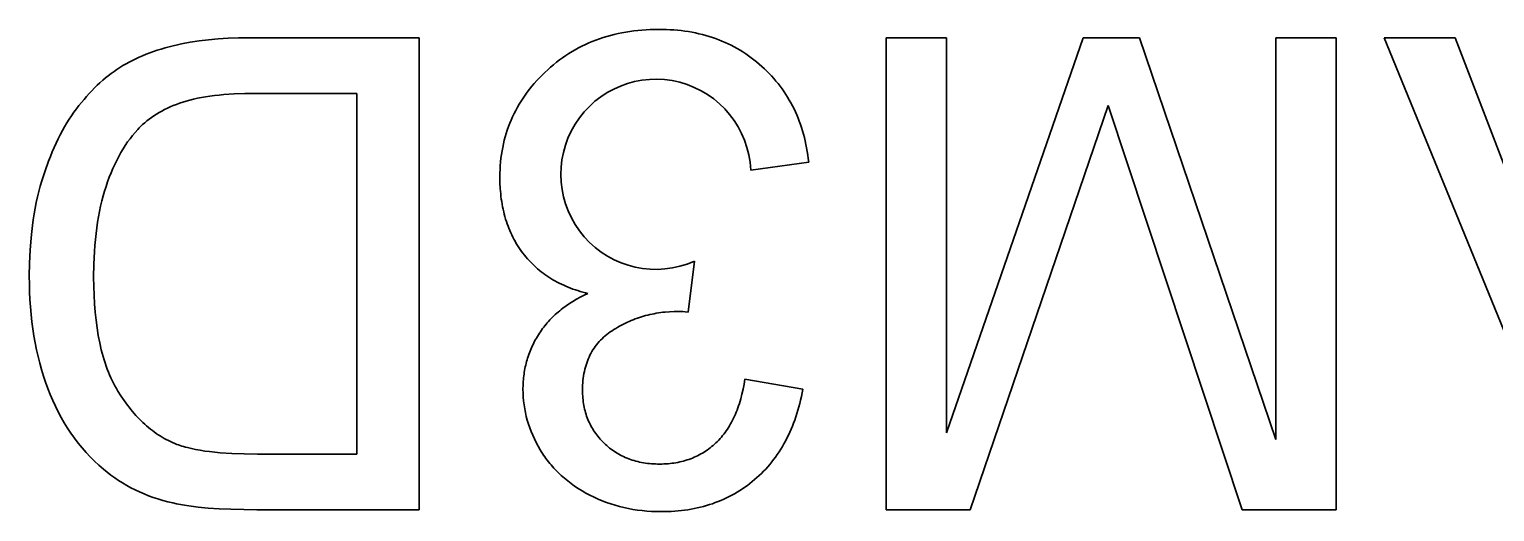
# Model space of a CAD drawing. Extents: x -1322 to 4351, y -2014 to 1793.
# Drawn here: x 719.46 to 729.25, y -603.53 to -600.31 of the extents above; entities that cross this region are included whole.
import ezdxf

# ---------------------------------------------------------------- set-up
doc = ezdxf.new("R2010")
doc.units = 0
doc.header["$MEASUREMENT"] = 0
doc.layers.add('01 Basic thick', color=7, linetype='CONTINUOUS', lineweight=35)

msp = doc.modelspace()

# ---------------------------------------------------------------- linework, layer by layer
at = {"layer": '01 Basic thick'}
for p, q in [((723.4981, -600.3199), (723.4713, -600.3235)), ((723.5251, -600.3168), (723.4981, -600.3199)), ((723.5524, -600.3143), (723.5251, -600.3168)), ((723.5801, -600.3123), (723.5524, -600.3143)), ((723.6081, -600.3109), (723.5801, -600.3123)), ((723.6363, -600.3101), (723.6081, -600.3109)), ((723.6649, -600.3098), (723.6363, -600.3101)), ((723.6907, -600.31), (723.6649, -600.3098)), ((723.7163, -600.3108), (723.6907, -600.31)), ((723.7415, -600.312), (723.7163, -600.3108)), ((723.7665, -600.3137), (723.7415, -600.312)), ((723.7912, -600.3158), (723.7665, -600.3137)), ((723.8157, -600.3185), (723.7912, -600.3158)), ((723.8398, -600.3217), (723.8157, -600.3185)), ((723.8637, -600.3253), (723.8398, -600.3217)), ((720.4216, -600.4193), (720.3944, -600.4262)), ((720.4495, -600.4128), (720.4216, -600.4193)), ((720.4779, -600.4067), (720.4495, -600.4128)), ((720.5361, -600.3958), (720.4779, -600.4067)), ((720.5963, -600.3866), (720.5361, -600.3958)), ((720.6585, -600.379), (720.5963, -600.3866)), ((720.7228, -600.3732), (720.6585, -600.379)), ((720.7891, -600.369), (720.7228, -600.3732)), ((720.8575, -600.3664), (720.7891, -600.369)), ((720.928, -600.3656), (720.8575, -600.3664)), ((722.0646, -600.3656), (720.928, -600.3656)), ((722.0646, -603.5152), (722.0646, -600.3656)), ((723.175, -600.4111), (723.1523, -600.422)), ((723.1979, -600.4007), (723.175, -600.4111)), ((723.2212, -600.3909), (723.1979, -600.4007)), ((723.2449, -600.3816), (723.2212, -600.3909)), ((723.2688, -600.3729), (723.2449, -600.3816)), ((723.293, -600.3648), (723.2688, -600.3729)), ((723.3176, -600.3572), (723.293, -600.3648)), ((723.3424, -600.3502), (723.3176, -600.3572)), ((723.3676, -600.3437), (723.3424, -600.3502)), ((723.3931, -600.3378), (723.3676, -600.3437)), ((723.4188, -600.3325), (723.3931, -600.3378)), ((723.4449, -600.3277), (723.4188, -600.3325)), ((723.4713, -600.3235), (723.4449, -600.3277)), ((723.8873, -600.3294), (723.8637, -600.3253)), ((723.9106, -600.334), (723.8873, -600.3294)), ((723.9337, -600.3391), (723.9106, -600.334)), ((723.9564, -600.3446), (723.9337, -600.3391)), ((723.9789, -600.3507), (723.9564, -600.3446)), ((724.0011, -600.3572), (723.9789, -600.3507)), ((724.0231, -600.3642), (724.0011, -600.3572)), ((724.0447, -600.3717), (724.0231, -600.3642)), ((724.0661, -600.3797), (724.0447, -600.3717)), ((724.0872, -600.3881), (724.0661, -600.3797)), ((724.1081, -600.3971), (724.0872, -600.3881)), ((724.1286, -600.4065), (724.1081, -600.3971)), ((724.1489, -600.4164), (724.1286, -600.4065)), ((724.1689, -600.4268), (724.1489, -600.4164)), ((725.5862, -600.3656), (725.1839, -600.3656)), ((725.1839, -600.3656), (725.1839, -603.5152)), ((726.5011, -600.3656), (725.5862, -603.002)), ((725.5862, -603.002), (725.5862, -600.3656)), ((726.8772, -600.3656), (726.5011, -600.3656)), ((727.7879, -603.0474), (726.8772, -600.3656)), ((727.7879, -600.3656), (727.7879, -603.0474)), ((728.1902, -600.3656), (727.7879, -600.3656)), ((728.1902, -603.5152), (728.1902, -600.3656)), ((728.9852, -600.3656), (728.5099, -600.3656)), ((728.5099, -600.3656), (729.7995, -603.5152)), ((729.3524, -601.3197), (728.9852, -600.3656)), ((720.1495, -600.5172), (720.1278, -600.5284)), ((720.1717, -600.5063), (720.1495, -600.5172)), ((720.1944, -600.4959), (720.1717, -600.5063)), ((720.2176, -600.4858), (720.1944, -600.4959)), ((720.2414, -600.4761), (720.2176, -600.4858)), ((720.2656, -600.4668), (720.2414, -600.4761)), ((720.2903, -600.4579), (720.2656, -600.4668)), ((720.3156, -600.4494), (720.2903, -600.4579)), ((720.3413, -600.4413), (720.3156, -600.4494)), ((720.3676, -600.4336), (720.3413, -600.4413)), ((720.3944, -600.4262), (720.3676, -600.4336)), ((723.0022, -600.5143), (722.982, -600.5297)), ((723.0227, -600.4994), (723.0022, -600.5143)), ((723.0435, -600.4851), (723.0227, -600.4994)), ((723.0647, -600.4714), (723.0435, -600.4851)), ((723.0861, -600.4582), (723.0647, -600.4714)), ((723.1079, -600.4456), (723.0861, -600.4582)), ((723.1299, -600.4335), (723.1079, -600.4456)), ((723.1523, -600.422), (723.1299, -600.4335)), ((724.1886, -600.4377), (724.1689, -600.4268)), ((724.2081, -600.449), (724.1886, -600.4377)), ((724.2273, -600.4608), (724.2081, -600.449)), ((724.2462, -600.4731), (724.2273, -600.4608)), ((724.2648, -600.4859), (724.2462, -600.4731)), ((724.2831, -600.4992), (724.2648, -600.4859)), ((724.3012, -600.513), (724.2831, -600.4992)), ((724.319, -600.5272), (724.3012, -600.513)), ((720.0076, -600.6044), (719.9885, -600.619)), ((720.0268, -600.5904), (720.0076, -600.6044)), ((720.0462, -600.5771), (720.0268, -600.5904)), ((720.0658, -600.5644), (720.0462, -600.5771)), ((720.086, -600.552), (720.0658, -600.5644)), ((720.1066, -600.54), (720.086, -600.552)), ((720.1278, -600.5284), (720.1066, -600.54)), ((722.8859, -600.6151), (722.868, -600.6333)), ((722.9044, -600.5971), (722.8859, -600.6151)), ((722.9233, -600.5794), (722.9044, -600.5971)), ((722.9426, -600.5623), (722.9233, -600.5794)), ((722.9622, -600.5457), (722.9426, -600.5623)), ((722.982, -600.5297), (722.9622, -600.5457)), ((724.3365, -600.5419), (724.319, -600.5272)), ((724.3538, -600.5571), (724.3365, -600.5419)), ((724.3707, -600.5727), (724.3538, -600.5571)), ((724.3871, -600.5885), (724.3707, -600.5727)), ((724.4031, -600.6047), (724.3871, -600.5885)), ((724.4186, -600.6211), (724.4031, -600.6047)), ((719.8964, -600.7009), (719.8785, -600.7191)), ((719.9144, -600.6833), (719.8964, -600.7009)), ((719.9326, -600.6663), (719.9144, -600.6833)), ((719.9511, -600.6499), (719.9326, -600.6663)), ((719.9697, -600.6342), (719.9511, -600.6499)), ((719.9885, -600.619), (719.9697, -600.6342)), ((722.8022, -600.7088), (722.7873, -600.7283)), ((722.8178, -600.6896), (722.8022, -600.7088)), ((722.8339, -600.6706), (722.8178, -600.6896)), ((722.8506, -600.6518), (722.8339, -600.6706)), ((722.868, -600.6333), (722.8506, -600.6518)), ((724.4336, -600.6379), (724.4186, -600.6211)), ((724.4482, -600.6549), (724.4336, -600.6379)), ((724.4623, -600.6722), (724.4482, -600.6549)), ((724.476, -600.6897), (724.4623, -600.6722)), ((724.4892, -600.7076), (724.476, -600.6897)), ((724.502, -600.7258), (724.4892, -600.7076)), ((719.809, -600.7978), (719.7921, -600.8189)), ((719.8261, -600.7772), (719.809, -600.7978)), ((719.8434, -600.7573), (719.8261, -600.7772)), ((719.8608, -600.7379), (719.8434, -600.7573)), ((719.8785, -600.7191), (719.8608, -600.7379)), ((720.4433, -600.8107), (720.4226, -600.8188)), ((720.4646, -600.8029), (720.4433, -600.8107)), ((720.4864, -600.7955), (720.4646, -600.8029)), ((720.5091, -600.7885), (720.4864, -600.7955)), ((720.5329, -600.7819), (720.5091, -600.7885)), ((720.5577, -600.7758), (720.5329, -600.7819)), ((720.5835, -600.7701), (720.5577, -600.7758)), ((720.6104, -600.7649), (720.5835, -600.7701)), ((720.6384, -600.7602), (720.6104, -600.7649)), ((720.6673, -600.7559), (720.6384, -600.7602)), ((720.6974, -600.7521), (720.6673, -600.7559)), ((720.7284, -600.7487), (720.6974, -600.7521)), ((720.7606, -600.7457), (720.7284, -600.7487)), ((720.828, -600.7412), (720.7606, -600.7457)), ((720.8996, -600.7385), (720.828, -600.7412)), ((720.9755, -600.7376), (720.8996, -600.7385)), ((721.6478, -600.7376), (720.9755, -600.7376)), ((721.6478, -603.1439), (721.6478, -600.7376)), ((722.7333, -600.8088), (722.7212, -600.8295)), ((722.7459, -600.7883), (722.7333, -600.8088)), ((722.7591, -600.7681), (722.7459, -600.7883)), ((722.7729, -600.7481), (722.7591, -600.7681)), ((722.7873, -600.7283), (722.7729, -600.7481)), ((724.5142, -600.7442), (724.502, -600.7258)), ((724.5261, -600.7629), (724.5142, -600.7442)), ((724.5374, -600.7819), (724.5261, -600.7629)), ((724.5484, -600.8012), (724.5374, -600.7819)), ((724.5588, -600.8208), (724.5484, -600.8012)), ((719.7271, -600.9099), (719.7117, -600.9345)), ((719.7428, -600.8861), (719.7271, -600.9099)), ((719.7589, -600.863), (719.7428, -600.8861)), ((719.7754, -600.8407), (719.7589, -600.863)), ((719.7921, -600.8189), (719.7754, -600.8407)), ((720.2611, -600.909), (720.246, -600.9209)), ((720.2769, -600.8975), (720.2611, -600.909)), ((720.2931, -600.8864), (720.2769, -600.8975)), ((720.31, -600.8756), (720.2931, -600.8864)), ((720.3273, -600.8652), (720.31, -600.8756)), ((720.3453, -600.8552), (720.3273, -600.8652)), ((720.3638, -600.8455), (720.3453, -600.8552)), ((720.3828, -600.8363), (720.3638, -600.8455)), ((720.4024, -600.8274), (720.3828, -600.8363)), ((720.4226, -600.8188), (720.4024, -600.8274)), ((722.6887, -600.8932), (722.679, -600.9149)), ((722.699, -600.8717), (722.6887, -600.8932)), ((722.7098, -600.8505), (722.699, -600.8717)), ((722.7212, -600.8295), (722.7098, -600.8505)), ((724.5688, -600.8407), (724.5588, -600.8208)), ((724.5784, -600.8608), (724.5688, -600.8407)), ((724.5874, -600.8812), (724.5784, -600.8608)), ((724.5961, -600.902), (724.5874, -600.8812)), ((724.6042, -600.923), (724.5961, -600.902)), ((725.7447, -603.5152), (726.6664, -600.8189)), ((726.6664, -600.8189), (727.5626, -603.5152)), ((719.682, -600.9859), (719.6677, -601.0127)), ((719.6967, -600.9598), (719.682, -600.9859)), ((719.7117, -600.9345), (719.6967, -600.9598)), ((720.1678, -600.9975), (720.1505, -601.018)), ((720.1856, -600.9777), (720.1678, -600.9975)), ((720.1947, -600.9681), (720.1856, -600.9777)), ((720.2039, -600.9587), (720.1947, -600.9681)), ((720.2106, -600.9522), (720.2039, -600.9587)), ((720.2174, -600.9457), (720.2106, -600.9522)), ((720.2314, -600.9331), (720.2174, -600.9457)), ((720.246, -600.9209), (720.2314, -600.9331)), ((722.6462, -601.0043), (722.6395, -601.0272)), ((722.6535, -600.9816), (722.6462, -601.0043)), ((722.6614, -600.9591), (722.6535, -600.9816)), ((722.6699, -600.9369), (722.6614, -600.9591)), ((722.679, -600.9149), (722.6699, -600.9369)), ((724.6119, -600.9442), (724.6042, -600.923)), ((724.6192, -600.9658), (724.6119, -600.9442)), ((724.626, -600.9877), (724.6192, -600.9658)), ((724.6323, -601.0098), (724.626, -600.9877)), ((719.6268, -601.0977), (719.6139, -601.1274)), ((719.6401, -601.0686), (719.6268, -601.0977)), ((719.6537, -601.0403), (719.6401, -601.0686)), ((719.6677, -601.0127), (719.6537, -601.0403)), ((720.1019, -601.0844), (720.0867, -601.1081)), ((720.1176, -601.0615), (720.1019, -601.0844)), ((720.1338, -601.0394), (720.1176, -601.0615)), ((720.1505, -601.018), (720.1338, -601.0394)), ((722.6228, -601.0976), (722.6184, -601.1216)), ((722.6277, -601.0739), (722.6228, -601.0976)), ((722.6333, -601.0504), (722.6277, -601.0739)), ((722.6395, -601.0272), (722.6333, -601.0504)), ((724.6382, -601.0322), (724.6323, -601.0098)), ((724.6436, -601.0549), (724.6382, -601.0322)), ((724.6486, -601.0779), (724.6436, -601.0549)), ((724.6531, -601.1012), (724.6486, -601.0779)), ((724.6571, -601.1247), (724.6531, -601.1012)), ((719.5892, -601.1892), (719.5659, -601.254)), ((719.6014, -601.158), (719.5892, -601.1892)), ((719.6139, -601.1274), (719.6014, -601.158)), ((720.0442, -601.184), (720.0311, -601.2109)), ((720.0579, -601.1579), (720.0442, -601.184)), ((720.072, -601.1326), (720.0579, -601.1579)), ((720.0867, -601.1081), (720.072, -601.1326)), ((722.6087, -601.1949), (722.6067, -601.2199)), ((722.6113, -601.1702), (722.6087, -601.1949)), ((722.6146, -601.1458), (722.6113, -601.1702)), ((722.6184, -601.1216), (722.6146, -601.1458)), ((724.2794, -601.2487), (724.6666, -601.1971)), ((724.6607, -601.1486), (724.6571, -601.1247)), ((724.6639, -601.1727), (724.6607, -601.1486)), ((724.6666, -601.1971), (724.6639, -601.1727)), ((719.5659, -601.254), (719.544, -601.3218)), ((719.9948, -601.2965), (719.9837, -601.3266)), ((720.0064, -601.2671), (719.9948, -601.2965)), ((720.0185, -601.2386), (720.0064, -601.2671)), ((720.0311, -601.2109), (720.0185, -601.2386)), ((722.6043, -601.2706), (722.604, -601.2963)), ((722.604, -601.2963), (722.6046, -601.334)), ((722.6052, -601.2451), (722.6043, -601.2706)), ((722.6067, -601.2199), (722.6052, -601.2451)), ((719.5244, -601.3923), (719.5156, -601.4285)), ((719.5339, -601.3567), (719.5244, -601.3923)), ((719.544, -601.3218), (719.5339, -601.3567)), ((719.9632, -601.3893), (719.9538, -601.4218)), ((719.9732, -601.3576), (719.9632, -601.3893)), ((719.9837, -601.3266), (719.9732, -601.3576)), ((722.6046, -601.334), (722.6064, -601.3709)), ((722.6064, -601.3709), (722.6094, -601.407)), ((719.5074, -601.4654), (719.4999, -601.5029)), ((719.5156, -601.4285), (719.5074, -601.4654)), ((719.937, -601.4893), (719.9296, -601.5244)), ((719.9451, -601.4551), (719.937, -601.4893)), ((719.9538, -601.4218), (719.9451, -601.4551)), ((722.6094, -601.407), (722.6114, -601.4248)), ((722.6114, -601.4248), (722.6136, -601.4424)), ((722.6136, -601.4424), (722.6162, -601.4597)), ((722.6162, -601.4597), (722.619, -601.4769)), ((722.619, -601.4769), (722.6221, -601.4939)), ((722.6221, -601.4939), (722.6256, -601.5106)), ((719.4869, -601.5799), (719.4814, -601.6193)), ((719.4931, -601.5411), (719.4869, -601.5799)), ((719.4999, -601.5029), (719.4931, -601.5411)), ((719.9228, -601.5602), (719.9167, -601.5969)), ((719.9296, -601.5244), (719.9228, -601.5602)), ((722.6256, -601.5106), (722.6294, -601.5272)), ((722.6294, -601.5272), (722.6334, -601.5436)), ((722.6334, -601.5436), (722.6378, -601.5597)), ((722.6378, -601.5597), (722.6424, -601.5757)), ((722.6424, -601.5757), (722.6474, -601.5915)), ((722.6474, -601.5915), (722.6527, -601.6071)), ((719.4765, -601.6594), (719.4723, -601.7001)), ((719.4814, -601.6193), (719.4765, -601.6594)), ((719.9063, -601.6728), (719.9021, -601.712)), ((719.9112, -601.6344), (719.9063, -601.6728)), ((719.9167, -601.5969), (719.9112, -601.6344)), ((722.6527, -601.6071), (722.6582, -601.6224)), ((722.6582, -601.6224), (722.6641, -601.6376)), ((722.6641, -601.6376), (722.6703, -601.6526)), ((722.6703, -601.6526), (722.6768, -601.6673)), ((722.6768, -601.6673), (722.6835, -601.6819)), ((722.6835, -601.6819), (722.6906, -601.6963)), ((719.4658, -601.7834), (719.4619, -601.8692)), ((719.4723, -601.7001), (719.4658, -601.7834)), ((719.8986, -601.752), (719.8957, -601.7929)), ((719.9021, -601.712), (719.8986, -601.752)), ((722.6906, -601.6963), (722.698, -601.7104)), ((722.698, -601.7104), (722.7057, -601.7244)), ((722.7057, -601.7244), (722.7137, -601.7382)), ((722.7137, -601.7382), (722.722, -601.7517)), ((722.722, -601.7517), (722.7307, -601.7651)), ((722.7307, -601.7651), (722.7396, -601.7783)), ((722.7396, -601.7783), (722.7488, -601.7912)), ((719.4619, -601.8692), (719.4606, -601.9576)), ((719.8918, -601.877), (719.8905, -601.9645)), ((719.8957, -601.7929), (719.8918, -601.877)), ((722.7488, -601.7912), (722.7583, -601.804)), ((722.7583, -601.804), (722.7681, -601.8166)), ((722.7681, -601.8166), (722.7782, -601.8289)), ((722.7782, -601.8289), (722.7885, -601.8409)), ((722.7885, -601.8409), (722.799, -601.8527)), ((722.799, -601.8527), (722.8098, -601.8642)), ((722.8098, -601.8642), (722.8208, -601.8754)), ((722.8208, -601.8754), (722.8321, -601.8863)), ((722.8321, -601.8863), (722.8436, -601.897)), ((723.8606, -602.1967), (723.9033, -601.857)), ((719.4606, -601.9576), (719.4611, -602.0099)), ((719.8905, -601.9645), (719.8911, -602.0253)), ((722.8436, -601.897), (722.8553, -601.9074)), ((722.8553, -601.9074), (722.8673, -601.9175)), ((722.8673, -601.9175), (722.8795, -601.9274)), ((722.8795, -601.9274), (722.892, -601.937)), ((722.892, -601.937), (722.9047, -601.9463)), ((722.9047, -601.9463), (722.9177, -601.9553)), ((722.9177, -601.9553), (722.9309, -601.9641)), ((722.9309, -601.9641), (722.9443, -601.9726)), ((722.9443, -601.9726), (722.958, -601.9808)), ((722.958, -601.9808), (722.9719, -601.9888)), ((719.4611, -602.0099), (719.4626, -602.0615)), ((719.4626, -602.0615), (719.465, -602.1124)), ((719.8911, -602.0253), (719.893, -602.0844)), ((719.893, -602.0844), (719.8962, -602.1417)), ((722.9719, -601.9888), (722.9861, -601.9965)), ((722.9861, -601.9965), (723.0005, -602.0039)), ((723.0005, -602.0039), (723.0152, -602.011)), ((723.0152, -602.011), (723.0301, -602.0179)), ((723.0301, -602.0179), (723.0452, -602.0245)), ((723.0452, -602.0245), (723.0606, -602.0309)), ((723.0606, -602.0309), (723.0762, -602.0369)), ((723.0762, -602.0369), (723.0921, -602.0428)), ((723.0921, -602.0428), (723.1082, -602.0483)), ((723.1082, -602.0483), (723.1245, -602.0536)), ((723.1245, -602.0536), (723.1411, -602.0586)), ((723.1659, -602.0845), (723.1402, -602.0976)), ((723.1411, -602.0586), (723.1579, -602.0633)), ((723.1579, -602.0633), (723.175, -602.0678)), ((723.1923, -602.072), (723.1659, -602.0845)), ((723.175, -602.0678), (723.1923, -602.072)), ((719.465, -602.1124), (719.4684, -602.1625)), ((719.4684, -602.1625), (719.4727, -602.2119)), ((719.8962, -602.1417), (719.9006, -602.1971)), ((723.014, -602.1794), (723.0037, -602.1876)), ((723.0244, -602.1713), (723.014, -602.1794)), ((723.046, -602.1554), (723.0244, -602.1713)), ((723.0683, -602.1402), (723.046, -602.1554)), ((723.0915, -602.1254), (723.0683, -602.1402)), ((723.1154, -602.1112), (723.0915, -602.1254)), ((723.1402, -602.0976), (723.1154, -602.1112)), ((719.4727, -602.2119), (719.478, -602.2605)), ((719.478, -602.2605), (719.4843, -602.3084)), ((719.9006, -602.1971), (719.9063, -602.2508)), ((719.9063, -602.2508), (719.9132, -602.3027)), ((722.9126, -602.2775), (722.9047, -602.2872)), ((722.9208, -602.2679), (722.9126, -602.2775)), ((722.9292, -602.2585), (722.9208, -602.2679)), ((722.9378, -602.2491), (722.9292, -602.2585)), ((722.9466, -602.2399), (722.9378, -602.2491)), ((722.9556, -602.2309), (722.9466, -602.2399)), ((722.9648, -602.222), (722.9556, -602.2309)), ((722.9743, -602.2132), (722.9648, -602.222)), ((722.9839, -602.2045), (722.9743, -602.2132)), ((722.9937, -602.196), (722.9839, -602.2045)), ((723.0037, -602.1876), (722.9937, -602.196)), ((723.4165, -602.2837), (723.4294, -602.277)), ((723.4294, -602.277), (723.4423, -602.2706)), ((723.4423, -602.2706), (723.4554, -602.2645)), ((723.4554, -602.2645), (723.4686, -602.2586)), ((723.4686, -602.2586), (723.4819, -602.2529)), ((723.4819, -602.2529), (723.4953, -602.2475)), ((723.4953, -602.2475), (723.5087, -602.2424)), ((723.5087, -602.2424), (723.5223, -602.2374)), ((723.5223, -602.2374), (723.536, -602.2328)), ((723.536, -602.2328), (723.5498, -602.2284)), ((723.5498, -602.2284), (723.5636, -602.2242)), ((723.5636, -602.2242), (723.5776, -602.2203)), ((723.5776, -602.2203), (723.5917, -602.2166)), ((723.5917, -602.2166), (723.6058, -602.2132)), ((723.6058, -602.2132), (723.6201, -602.2101)), ((723.6201, -602.2101), (723.6344, -602.2072)), ((723.6344, -602.2072), (723.6489, -602.2045)), ((723.6489, -602.2045), (723.6634, -602.2021)), ((723.6634, -602.2021), (723.6781, -602.2)), ((723.6781, -602.2), (723.6928, -602.1981)), ((723.6928, -602.1981), (723.7076, -602.1964)), ((723.7076, -602.1964), (723.7376, -602.1939)), ((723.7376, -602.1939), (723.7679, -602.1923)), ((723.7679, -602.1923), (723.7986, -602.1918)), ((723.7986, -602.1918), (723.8047, -602.1919)), ((723.8047, -602.1919), (723.8113, -602.1921)), ((723.8113, -602.1921), (723.8259, -602.193)), ((723.8259, -602.193), (723.8423, -602.1945)), ((723.8423, -602.1945), (723.8606, -602.1967)), ((719.4843, -602.3084), (719.4915, -602.3555)), ((719.4915, -602.3555), (719.4997, -602.402)), ((719.9132, -602.3027), (719.9214, -602.3528)), ((719.9214, -602.3528), (719.9309, -602.4012)), ((722.8483, -602.3698), (722.8422, -602.3805)), ((722.8546, -602.3591), (722.8483, -602.3698)), ((722.8679, -602.3379), (722.8546, -602.3591)), ((722.8748, -602.3275), (722.8679, -602.3379)), ((722.882, -602.3172), (722.8748, -602.3275)), ((722.8893, -602.3071), (722.882, -602.3172)), ((722.8969, -602.2971), (722.8893, -602.3071)), ((722.9047, -602.2872), (722.8969, -602.2971)), ((723.2766, -602.3838), (723.2864, -602.374)), ((723.2864, -602.374), (723.2967, -602.3644)), ((723.2967, -602.3644), (723.3073, -602.3551)), ((723.3073, -602.3551), (723.3183, -602.3461)), ((723.3183, -602.3461), (723.3296, -602.3373)), ((723.3296, -602.3373), (723.3414, -602.3289)), ((723.3414, -602.3289), (723.3535, -602.3207)), ((723.3535, -602.3207), (723.3659, -602.3128)), ((723.3659, -602.3128), (723.3784, -602.3051)), ((723.3784, -602.3051), (723.391, -602.2977)), ((723.391, -602.2977), (723.4037, -602.2906)), ((723.4037, -602.2906), (723.4165, -602.2837)), ((719.4997, -602.402), (719.5089, -602.4476)), ((719.5089, -602.4476), (719.519, -602.4926)), ((719.9309, -602.4012), (719.9416, -602.4477)), ((719.9416, -602.4477), (719.9475, -602.4703)), ((719.9475, -602.4703), (719.9536, -602.4925)), ((722.8011, -602.469), (722.7969, -602.4803)), ((722.8055, -602.4577), (722.8011, -602.469)), ((722.8101, -602.4464), (722.8055, -602.4577)), ((722.8149, -602.4353), (722.8101, -602.4464)), ((722.8199, -602.4242), (722.8149, -602.4353)), ((722.8252, -602.4132), (722.8199, -602.4242)), ((722.8306, -602.4022), (722.8252, -602.4132)), ((722.8363, -602.3913), (722.8306, -602.4022)), ((722.8422, -602.3805), (722.8363, -602.3913)), ((723.2053, -602.4845), (723.2117, -602.4722)), ((723.2117, -602.4722), (723.2185, -602.4602)), ((723.2185, -602.4602), (723.2256, -602.4485)), ((723.2256, -602.4485), (723.2332, -602.437)), ((723.2332, -602.437), (723.2411, -602.4258)), ((723.2411, -602.4258), (723.2494, -602.4149)), ((723.2494, -602.4149), (723.2581, -602.4043)), ((723.2581, -602.4043), (723.2671, -602.3939)), ((723.2671, -602.3939), (723.2766, -602.3838)), ((719.519, -602.4926), (719.5301, -602.5368)), ((719.5301, -602.5368), (719.5421, -602.5803)), ((719.9536, -602.4925), (719.9601, -602.5142)), ((719.9601, -602.5142), (719.9669, -602.5355)), ((719.9669, -602.5355), (719.974, -602.5563)), ((719.974, -602.5563), (719.9815, -602.5767)), ((722.7713, -602.5738), (722.769, -602.5858)), ((722.7737, -602.5618), (722.7713, -602.5738)), ((722.7764, -602.55), (722.7737, -602.5618)), ((722.7793, -602.5382), (722.7764, -602.55)), ((722.7824, -602.5265), (722.7793, -602.5382)), ((722.7857, -602.5148), (722.7824, -602.5265)), ((722.7892, -602.5033), (722.7857, -602.5148)), ((722.793, -602.4918), (722.7892, -602.5033)), ((722.7969, -602.4803), (722.793, -602.4918)), ((723.1715, -602.5781), (723.1752, -602.5639)), ((723.1752, -602.5639), (723.1792, -602.55)), ((723.1792, -602.55), (723.1837, -602.5364)), ((723.1837, -602.5364), (723.1885, -602.523)), ((723.1885, -602.523), (723.1937, -602.5099)), ((723.1937, -602.5099), (723.1993, -602.4971)), ((723.1993, -602.4971), (723.2053, -602.4845)), ((719.5421, -602.5803), (719.5551, -602.6231)), ((719.5551, -602.6231), (719.569, -602.6651)), ((719.569, -602.6651), (719.5839, -602.7064)), ((719.9815, -602.5767), (719.9892, -602.5966)), ((719.9892, -602.5966), (719.9973, -602.6161)), ((719.9973, -602.6161), (720.0057, -602.6351)), ((720.0057, -602.6351), (720.0144, -602.6537)), ((720.0144, -602.6537), (720.0234, -602.6719)), ((720.0234, -602.6719), (720.0327, -602.6896)), ((722.76, -602.6593), (722.7588, -602.6845)), ((722.761, -602.6469), (722.76, -602.6593)), ((722.7622, -602.6345), (722.761, -602.6469)), ((722.7636, -602.6222), (722.7622, -602.6345)), ((722.7652, -602.61), (722.7636, -602.6222)), ((722.767, -602.5979), (722.7652, -602.61)), ((722.769, -602.5858), (722.767, -602.5979)), ((723.1566, -602.6851), (723.1576, -602.669)), ((723.1576, -602.669), (723.1589, -602.6532)), ((723.1589, -602.6532), (723.1607, -602.6376)), ((723.1607, -602.6376), (723.1628, -602.6223)), ((723.1628, -602.6223), (723.1653, -602.6073)), ((723.1653, -602.6073), (723.1682, -602.5926)), ((723.1682, -602.5926), (723.1715, -602.5781)), ((724.2408, -602.6431), (724.2351, -602.678)), ((724.628, -602.7119), (724.2408, -602.6431)), ((719.5839, -602.7064), (719.5999, -602.7469)), ((719.5999, -602.7469), (719.6169, -602.7865)), ((720.0327, -602.6896), (720.0424, -602.7068)), ((720.0424, -602.7068), (720.0524, -602.7237)), ((720.0524, -602.7237), (720.0729, -602.7562)), ((720.0729, -602.7562), (720.094, -602.7873)), ((722.7588, -602.6845), (722.7583, -602.7099)), ((722.7583, -602.7099), (722.7588, -602.7366)), ((722.7588, -602.7366), (722.7601, -602.7632)), ((722.7601, -602.7632), (722.7624, -602.7896)), ((723.1558, -602.7181), (723.156, -602.7015)), ((723.156, -602.7314), (723.1558, -602.7181)), ((723.156, -602.7015), (723.1566, -602.6851)), ((723.1564, -602.7445), (723.156, -602.7314)), ((723.1571, -602.7574), (723.1564, -602.7445)), ((723.1581, -602.7702), (723.1571, -602.7574)), ((724.2211, -602.7446), (724.2128, -602.7762)), ((724.2285, -602.7119), (724.2211, -602.7446)), ((724.2351, -602.678), (724.2285, -602.7119)), ((724.613, -602.7833), (724.6184, -602.7598)), ((724.6184, -602.7598), (724.628, -602.7119)), ((719.6169, -602.7865), (719.6348, -602.8252)), ((719.6348, -602.8252), (719.6537, -602.863)), ((719.6537, -602.863), (719.6736, -602.8998)), ((720.094, -602.7873), (720.1157, -602.8171)), ((720.1157, -602.8171), (720.1267, -602.8314)), ((720.1267, -602.8314), (720.1379, -602.8455)), ((720.1379, -602.8455), (720.1492, -602.8591)), ((720.1492, -602.8591), (720.1606, -602.8725)), ((722.7624, -602.7896), (722.7656, -602.8158)), ((722.7656, -602.8158), (722.7696, -602.8418)), ((722.7696, -602.8418), (722.772, -602.8547)), ((722.772, -602.8547), (722.7746, -602.8676)), ((722.7746, -602.8676), (722.7804, -602.8933)), ((723.1594, -602.7829), (723.1581, -602.7702)), ((723.1609, -602.7954), (723.1594, -602.7829)), ((723.1627, -602.8078), (723.1609, -602.7954)), ((723.1649, -602.82), (723.1627, -602.8078)), ((723.1672, -602.8321), (723.1649, -602.82)), ((723.1699, -602.8441), (723.1672, -602.8321)), ((723.1729, -602.8559), (723.1699, -602.8441)), ((723.1761, -602.8676), (723.1729, -602.8559)), ((723.1797, -602.8791), (723.1761, -602.8676)), ((724.1828, -602.8644), (724.1771, -602.8781)), ((724.1884, -602.8504), (724.1828, -602.8644)), ((724.1937, -602.8361), (724.1884, -602.8504)), ((724.1988, -602.8216), (724.1937, -602.8361)), ((724.2037, -602.8067), (724.1988, -602.8216)), ((724.2083, -602.7916), (724.2037, -602.8067)), ((724.2128, -602.7762), (724.2083, -602.7916)), ((724.5882, -602.8736), (724.5949, -602.8515)), ((724.5949, -602.8515), (724.6013, -602.8291)), ((724.6013, -602.8291), (724.6073, -602.8064)), ((724.6073, -602.8064), (724.613, -602.7833)), ((719.6736, -602.8998), (719.6944, -602.9358)), ((719.6944, -602.9358), (719.7162, -602.9708)), ((720.1606, -602.8725), (720.1722, -602.8855)), ((720.1722, -602.8855), (720.1839, -602.8981)), ((720.1839, -602.8981), (720.1957, -602.9104)), ((720.1957, -602.9104), (720.2077, -602.9224)), ((720.2077, -602.9224), (720.2198, -602.934)), ((720.2198, -602.934), (720.2321, -602.9453)), ((720.2321, -602.9453), (720.2445, -602.9562)), ((720.2445, -602.9562), (720.257, -602.9668)), ((722.7804, -602.8933), (722.7872, -602.9187)), ((722.7872, -602.9187), (722.7948, -602.944)), ((722.7948, -602.944), (722.8034, -602.969)), ((723.1835, -602.8905), (723.1797, -602.8791)), ((723.1875, -602.9017), (723.1835, -602.8905)), ((723.1919, -602.9128), (723.1875, -602.9017)), ((723.1965, -602.9238), (723.1919, -602.9128)), ((723.2015, -602.9346), (723.1965, -602.9238)), ((723.2067, -602.9453), (723.2015, -602.9346)), ((723.2122, -602.9558), (723.2067, -602.9453)), ((723.2179, -602.9662), (723.2122, -602.9558)), ((724.1382, -602.9546), (724.131, -602.9664)), ((724.1452, -602.9426), (724.1382, -602.9546)), ((724.152, -602.9302), (724.1452, -602.9426)), ((724.1586, -602.9176), (724.152, -602.9302)), ((724.165, -602.9047), (724.1586, -602.9176)), ((724.1712, -602.8916), (724.165, -602.9047)), ((724.1771, -602.8781), (724.1712, -602.8916)), ((724.5492, -602.9789), (724.5577, -602.9585)), ((724.5577, -602.9585), (724.5659, -602.9378)), ((724.5659, -602.9378), (724.5736, -602.9167)), ((724.5736, -602.9167), (724.5811, -602.8954)), ((724.5811, -602.8954), (724.5882, -602.8736)), ((719.7162, -602.9708), (719.739, -603.005)), ((719.739, -603.005), (719.7628, -603.0382)), ((719.7628, -603.0382), (719.7875, -603.0705)), ((720.257, -602.9668), (720.2697, -602.9771)), ((720.2697, -602.9771), (720.2825, -602.987)), ((720.2825, -602.987), (720.2954, -602.9966)), ((720.2954, -602.9966), (720.3084, -603.0058)), ((720.3084, -603.0058), (720.3216, -603.0147)), ((720.3216, -603.0147), (720.335, -603.0232)), ((720.335, -603.0232), (720.3484, -603.0314)), ((720.3484, -603.0314), (720.362, -603.0392)), ((720.362, -603.0392), (720.3758, -603.0467)), ((720.3758, -603.0467), (720.3896, -603.0539)), ((720.3896, -603.0539), (720.4036, -603.0607)), ((720.4036, -603.0607), (720.4178, -603.0672)), ((722.8034, -602.969), (722.8128, -602.9939)), ((722.8128, -602.9939), (722.8231, -603.0186)), ((722.8231, -603.0186), (722.8344, -603.0431)), ((722.8344, -603.0431), (722.8465, -603.0675)), ((723.224, -602.9764), (723.2179, -602.9662)), ((723.2303, -602.9865), (723.224, -602.9764)), ((723.2369, -602.9965), (723.2303, -602.9865)), ((723.2438, -603.0063), (723.2369, -602.9965)), ((723.251, -603.0159), (723.2438, -603.0063)), ((723.2584, -603.0254), (723.251, -603.0159)), ((723.2661, -603.0348), (723.2584, -603.0254)), ((723.2741, -603.044), (723.2661, -603.0348)), ((723.2824, -603.0531), (723.2741, -603.044)), ((723.291, -603.0621), (723.2824, -603.0531)), ((723.2998, -603.0709), (723.291, -603.0621)), ((724.0566, -603.0598), (724.0472, -603.0688)), ((724.0657, -603.0505), (724.0566, -603.0598)), ((724.0746, -603.041), (724.0657, -603.0505)), ((724.0833, -603.0312), (724.0746, -603.041)), ((724.0918, -603.0211), (724.0833, -603.0312)), ((724.1, -603.0107), (724.0918, -603.0211)), ((724.1081, -603), (724.1, -603.0107)), ((724.1159, -602.9891), (724.1081, -603)), ((724.1236, -602.9779), (724.1159, -602.9891)), ((724.131, -602.9664), (724.1236, -602.9779)), ((724.5015, -603.0757), (724.5117, -603.057)), ((724.5117, -603.057), (724.5216, -603.038)), ((724.5216, -603.038), (724.5312, -603.0186)), ((724.5312, -603.0186), (724.5404, -602.9989)), ((724.5404, -602.9989), (724.5492, -602.9789)), ((719.7875, -603.0705), (719.8133, -603.1019)), ((719.8133, -603.1019), (719.84, -603.1324)), ((719.84, -603.1324), (719.8677, -603.162)), ((720.4178, -603.0672), (720.432, -603.0733)), ((720.432, -603.0733), (720.4464, -603.0791)), ((720.4464, -603.0791), (720.4572, -603.0831)), ((720.4572, -603.0831), (720.4683, -603.087)), ((720.4683, -603.087), (720.4798, -603.0907)), ((720.4798, -603.0907), (720.4917, -603.0944)), ((720.4917, -603.0944), (720.504, -603.0979)), ((720.504, -603.0979), (720.5167, -603.1012)), ((720.5167, -603.1012), (720.5432, -603.1076)), ((720.5432, -603.1076), (720.5713, -603.1134)), ((720.5713, -603.1134), (720.6011, -603.1187)), ((720.6011, -603.1187), (720.6323, -603.1235)), ((720.6323, -603.1235), (720.6652, -603.1278)), ((720.6652, -603.1278), (720.6997, -603.1316)), ((720.6997, -603.1316), (720.7358, -603.1348)), ((720.7358, -603.1348), (720.8127, -603.1399)), ((720.8127, -603.1399), (720.8961, -603.1429)), ((720.8961, -603.1429), (720.9858, -603.1439)), ((720.9858, -603.1439), (721.6478, -603.1439)), ((722.8465, -603.0675), (722.8595, -603.0916)), ((722.8595, -603.0916), (722.8734, -603.1156)), ((722.8734, -603.1156), (722.8806, -603.1275)), ((722.8806, -603.1275), (722.8881, -603.1392)), ((722.8881, -603.1392), (722.8958, -603.1508)), ((722.8958, -603.1508), (722.9037, -603.1622)), ((723.3089, -603.0794), (723.2998, -603.0709)), ((723.3181, -603.0878), (723.3089, -603.0794)), ((723.3275, -603.0958), (723.3181, -603.0878)), ((723.337, -603.1036), (723.3275, -603.0958)), ((723.3468, -603.1111), (723.337, -603.1036)), ((723.3566, -603.1183), (723.3468, -603.1111)), ((723.3667, -603.1253), (723.3566, -603.1183)), ((723.3769, -603.1319), (723.3667, -603.1253)), ((723.3873, -603.1384), (723.3769, -603.1319)), ((723.3978, -603.1445), (723.3873, -603.1384)), ((723.4086, -603.1504), (723.3978, -603.1445)), ((723.4194, -603.156), (723.4086, -603.1504)), ((723.4305, -603.1613), (723.4194, -603.156)), ((723.4417, -603.1664), (723.4305, -603.1613)), ((723.9129, -603.1606), (723.9016, -603.1657)), ((723.9242, -603.1552), (723.9129, -603.1606)), ((723.9352, -603.1495), (723.9242, -603.1552)), ((723.9461, -603.1435), (723.9352, -603.1495)), ((723.9569, -603.1373), (723.9461, -603.1435)), ((723.9676, -603.1308), (723.9569, -603.1373)), ((723.978, -603.124), (723.9676, -603.1308)), ((723.9884, -603.1169), (723.978, -603.124)), ((723.9986, -603.1096), (723.9884, -603.1169)), ((724.0086, -603.102), (723.9986, -603.1096)), ((724.0185, -603.0941), (724.0086, -603.102)), ((724.0282, -603.0859), (724.0185, -603.0941)), ((724.0378, -603.0775), (724.0282, -603.0859)), ((724.0472, -603.0688), (724.0378, -603.0775)), ((724.445, -603.1639), (724.457, -603.1469)), ((724.457, -603.1469), (724.4686, -603.1296)), ((724.4686, -603.1296), (724.4799, -603.112)), ((724.4799, -603.112), (724.4909, -603.094)), ((724.4909, -603.094), (724.5015, -603.0757)), ((719.8677, -603.162), (719.8963, -603.1906)), ((719.8963, -603.1906), (719.926, -603.2183)), ((719.926, -603.2183), (719.9566, -603.2451)), ((719.9566, -603.2451), (719.9808, -603.265)), ((722.9037, -603.1622), (722.9117, -603.1734)), ((722.9117, -603.1734), (722.92, -603.1845)), ((722.92, -603.1845), (722.9285, -603.1954)), ((722.9285, -603.1954), (722.9372, -603.2062)), ((722.9372, -603.2062), (722.9461, -603.2168)), ((722.9461, -603.2168), (722.9551, -603.2273)), ((722.9551, -603.2273), (722.9644, -603.2376)), ((722.9644, -603.2376), (722.9739, -603.2477)), ((722.9739, -603.2477), (722.9836, -603.2577)), ((722.9836, -603.2577), (722.9935, -603.2675)), ((723.4531, -603.1711), (723.4417, -603.1664)), ((723.4646, -603.1757), (723.4531, -603.1711)), ((723.4763, -603.1799), (723.4646, -603.1757)), ((723.4882, -603.1839), (723.4763, -603.1799)), ((723.5002, -603.1876), (723.4882, -603.1839)), ((723.5124, -603.191), (723.5002, -603.1876)), ((723.5248, -603.1941), (723.5124, -603.191)), ((723.5373, -603.197), (723.5248, -603.1941)), ((723.55, -603.1996), (723.5373, -603.197)), ((723.5629, -603.2019), (723.55, -603.1996)), ((723.5759, -603.204), (723.5629, -603.2019)), ((723.5891, -603.2058), (723.5759, -603.204)), ((723.6025, -603.2073), (723.5891, -603.2058)), ((723.616, -603.2085), (723.6025, -603.2073)), ((723.6297, -603.2095), (723.616, -603.2085)), ((723.6436, -603.2102), (723.6297, -603.2095)), ((723.6576, -603.2106), (723.6436, -603.2102)), ((723.6718, -603.2107), (723.6576, -603.2106)), ((723.6858, -603.2106), (723.6718, -603.2107)), ((723.6997, -603.2101), (723.6858, -603.2106)), ((723.7134, -603.2094), (723.6997, -603.2101)), ((723.727, -603.2085), (723.7134, -603.2094)), ((723.7404, -603.2072), (723.727, -603.2085)), ((723.7537, -603.2057), (723.7404, -603.2072)), ((723.7668, -603.2039), (723.7537, -603.2057)), ((723.7798, -603.2018), (723.7668, -603.2039)), ((723.7926, -603.1994), (723.7798, -603.2018)), ((723.8053, -603.1968), (723.7926, -603.1994)), ((723.8178, -603.1939), (723.8053, -603.1968)), ((723.8302, -603.1907), (723.8178, -603.1939)), ((723.8425, -603.1872), (723.8302, -603.1907)), ((723.8546, -603.1835), (723.8425, -603.1872)), ((723.8666, -603.1794), (723.8546, -603.1835)), ((723.8784, -603.1751), (723.8666, -603.1794)), ((723.89, -603.1706), (723.8784, -603.1751)), ((723.9016, -603.1657), (723.89, -603.1706)), ((724.3511, -603.2731), (724.3655, -603.2585)), ((724.3655, -603.2585), (724.3797, -603.2436)), ((724.3797, -603.2436), (724.3934, -603.2283)), ((724.3934, -603.2283), (724.4068, -603.2127)), ((724.4068, -603.2127), (724.4199, -603.1968)), ((724.4199, -603.1968), (724.4326, -603.1805)), ((724.4326, -603.1805), (724.445, -603.1639)), ((719.9808, -603.265), (720.0057, -603.2842)), ((720.0057, -603.2842), (720.0311, -603.3026)), ((720.0311, -603.3026), (720.0572, -603.3202)), ((720.0572, -603.3202), (720.084, -603.337)), ((720.084, -603.337), (720.1113, -603.3531)), ((720.1113, -603.3531), (720.1393, -603.3683)), ((722.9935, -603.2675), (723.0035, -603.2772)), ((723.0035, -603.2772), (723.0138, -603.2867)), ((723.0138, -603.2867), (723.0243, -603.2961)), ((723.0243, -603.2961), (723.035, -603.3053)), ((723.035, -603.3053), (723.0569, -603.3233)), ((723.0569, -603.3233), (723.0797, -603.3406)), ((723.0797, -603.3406), (723.1033, -603.3573)), ((724.2407, -603.3648), (724.2572, -603.3529)), ((724.2572, -603.3529), (724.2736, -603.3406)), ((724.2736, -603.3406), (724.2897, -603.3279)), ((724.2897, -603.3279), (724.3056, -603.3147)), ((724.3056, -603.3147), (724.3211, -603.3012)), ((724.3211, -603.3012), (724.3363, -603.2873)), ((724.3363, -603.2873), (724.3511, -603.2731)), ((720.1393, -603.3683), (720.1679, -603.3828)), ((720.1679, -603.3828), (720.1971, -603.3966)), ((720.1971, -603.3966), (720.2269, -603.4095)), ((720.2269, -603.4095), (720.2574, -603.4216)), ((720.2574, -603.4216), (720.2884, -603.433)), ((720.2884, -603.433), (720.3201, -603.4435)), ((720.3201, -603.4435), (720.3524, -603.4533)), ((720.3524, -603.4533), (720.3853, -603.4623)), ((723.1033, -603.3573), (723.1276, -603.3734)), ((723.1276, -603.3734), (723.1528, -603.3889)), ((723.1528, -603.3889), (723.1787, -603.4038)), ((723.1787, -603.4038), (723.2054, -603.4181)), ((723.2054, -603.4181), (723.2327, -603.4314)), ((723.2327, -603.4314), (723.2603, -603.444)), ((723.2603, -603.444), (723.2882, -603.4556)), ((724.0619, -603.4608), (724.0808, -603.4531)), ((724.0808, -603.4531), (724.0995, -603.445)), ((724.0995, -603.445), (724.118, -603.4364)), ((724.118, -603.4364), (724.1362, -603.4274)), ((724.1362, -603.4274), (724.1542, -603.4181)), ((724.1542, -603.4181), (724.172, -603.4082)), ((724.172, -603.4082), (724.1895, -603.398)), ((724.1895, -603.398), (724.2068, -603.3874)), ((724.2068, -603.3874), (724.2239, -603.3763)), ((724.2239, -603.3763), (724.2407, -603.3648)), ((720.3853, -603.4623), (720.4189, -603.4704)), ((720.4189, -603.4704), (720.4437, -603.4759)), ((720.4437, -603.4759), (720.4699, -603.481)), ((720.4699, -603.481), (720.4974, -603.4858)), ((720.4974, -603.4858), (720.5263, -603.4902)), ((720.5263, -603.4902), (720.5882, -603.4979)), ((720.5882, -603.4979), (720.6556, -603.5042)), ((720.6556, -603.5042), (720.7284, -603.509)), ((720.7284, -603.509), (720.8067, -603.5125)), ((720.8067, -603.5125), (720.9796, -603.5152)), ((720.9796, -603.5152), (722.0646, -603.5152)), ((723.2882, -603.4556), (723.3165, -603.4664)), ((723.3165, -603.4664), (723.3451, -603.4763)), ((723.3451, -603.4763), (723.3739, -603.4853)), ((723.3739, -603.4853), (723.4031, -603.4935)), ((723.4031, -603.4935), (723.4327, -603.5008)), ((723.4327, -603.5008), (723.4625, -603.5073)), ((723.4625, -603.5073), (723.4926, -603.5128)), ((723.4926, -603.5128), (723.5231, -603.5176)), ((723.5231, -603.5176), (723.5539, -603.5214)), ((723.5539, -603.5214), (723.585, -603.5244)), ((723.585, -603.5244), (723.6164, -603.5266)), ((723.6164, -603.5266), (723.6481, -603.5278)), ((723.6481, -603.5278), (723.6801, -603.5283)), ((723.6801, -603.5283), (723.7033, -603.5281)), ((723.7033, -603.5281), (723.7263, -603.5274)), ((723.7263, -603.5274), (723.7491, -603.5264)), ((723.7491, -603.5264), (723.7716, -603.525)), ((723.7716, -603.525), (723.7939, -603.5231)), ((723.7939, -603.5231), (723.816, -603.5208)), ((723.816, -603.5208), (723.8378, -603.5181)), ((723.8378, -603.5181), (723.8594, -603.515)), ((723.8594, -603.515), (723.8807, -603.5114)), ((723.8807, -603.5114), (723.9018, -603.5075)), ((723.9018, -603.5075), (723.9226, -603.5031)), ((723.9226, -603.5031), (723.9432, -603.4983)), ((723.9432, -603.4983), (723.9636, -603.4931)), ((723.9636, -603.4931), (723.9838, -603.4875)), ((723.9838, -603.4875), (724.0036, -603.4814)), ((724.0036, -603.4814), (724.0233, -603.475)), ((724.0233, -603.475), (724.0427, -603.4681)), ((724.0427, -603.4681), (724.0619, -603.4608)), ((725.1839, -603.5152), (725.7447, -603.5152)), ((727.5626, -603.5152), (728.1902, -603.5152))]:
    msp.add_line(p, q, dxfattribs=at)
at = {"layer": '01 Basic thick', "extrusion": (0, 0, -1)}
msp.add_arc((-723.6455, -601.2772), 0.6345, 246.03442, 177.42644, dxfattribs=at)

doc.saveas('drawing.dxf')
